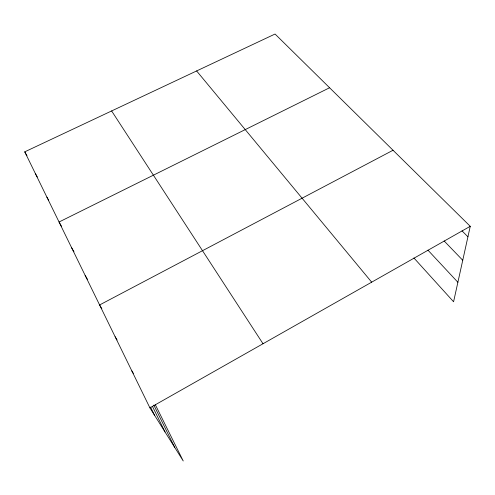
<?xml version="1.0" encoding="UTF-8"?>
<svg xmlns="http://www.w3.org/2000/svg" width="495" height="495" viewBox="0 0 495 495"><rect width="100%" height="100%" fill="white"/><g stroke="black" fill="none" stroke-linecap="round" stroke-linejoin="round"><path stroke-width="0.74" d="M155.337 404.743L183.23 460.969L149.898 407.849L24.75 151.841L275.047 34.031L470.25 226.308L453.581 301.771L413.907 257.969M149.898 407.849L470.25 226.308M393.036 150.251L99.6 304.957L101.84 308.719M329.583 87.751L59.053 222.008L61.603 226.432M462.014 230.868L467.936 236.796M444.139 240.96L462.745 260.277M427.965 250.173L457.887 282.274M196.62 70.946L371.683 282.169M111.629 110.948L263.018 343.747M131.837 370.91L133.353 373.372M115.125 336.711L117.08 339.954M85.152 275.399L87.436 279.285M71.664 247.816L73.984 251.794M46.883 197.115L48.72 200.314M35.473 173.77L37.317 177.012M24.75 151.841L26.971 155.758M153.809 405.102L174.723 447.406M152.46 406.432L165.033 431.968M150.554 407.088L154.595 415.336"/></g></svg>
